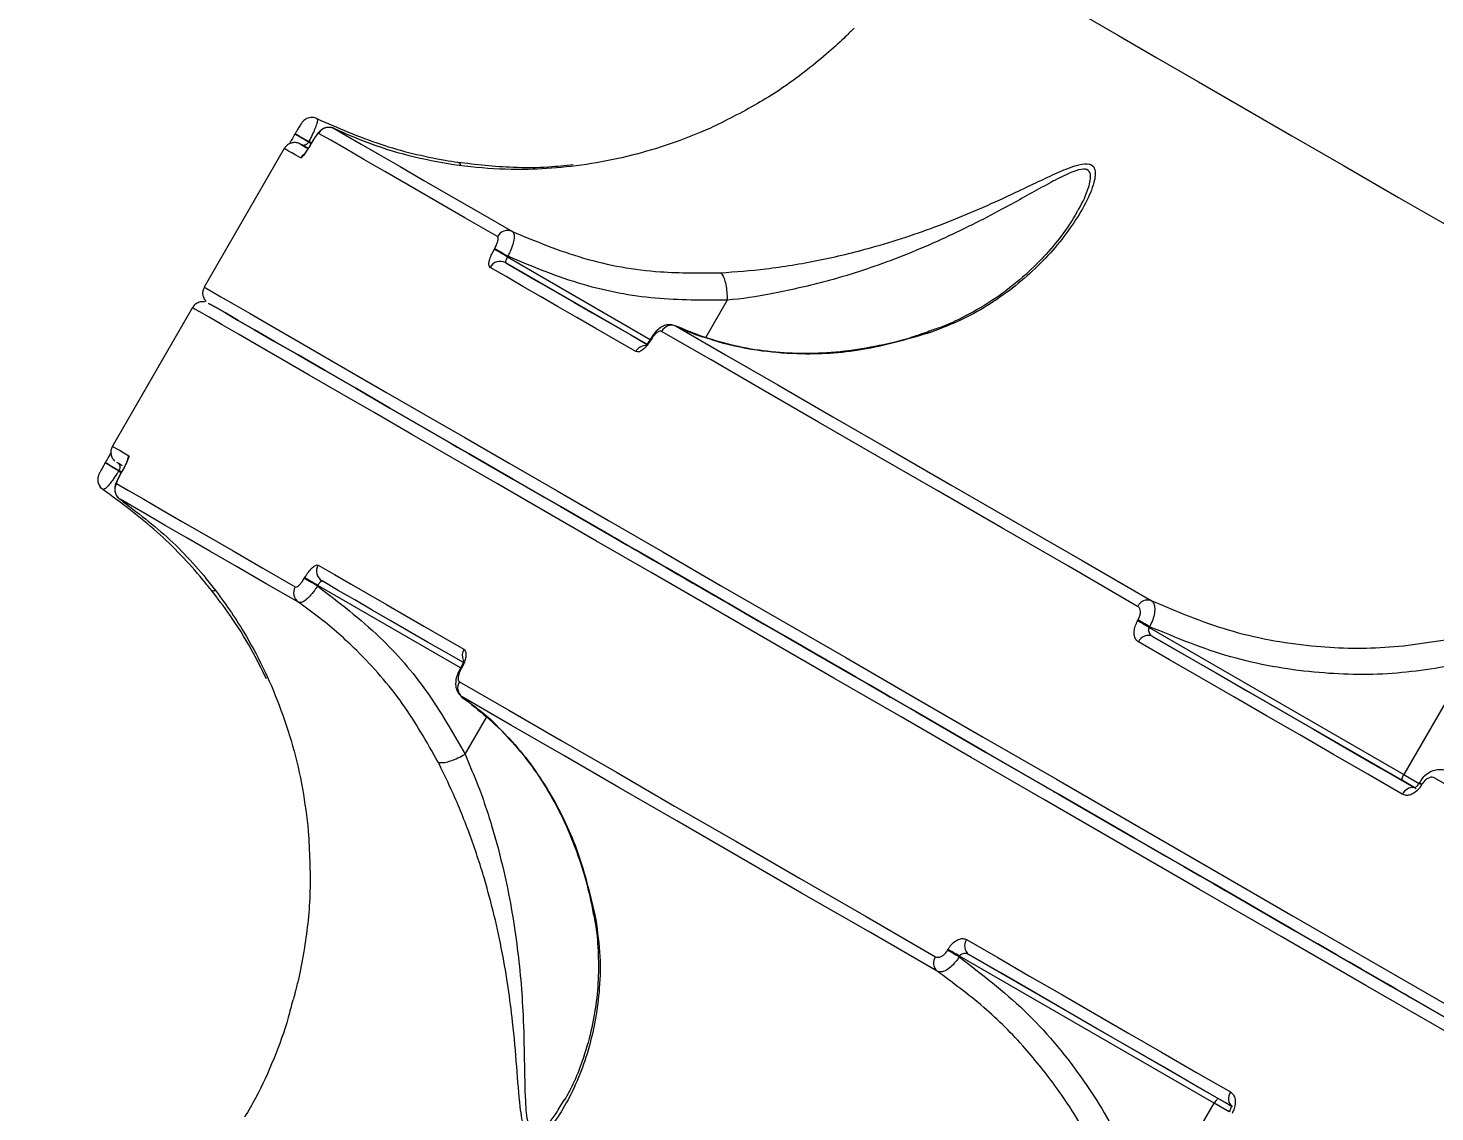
# Model space of a CAD drawing. Header units: millimetres. Extents: x -6006 to 5875, y -6399 to 6717.
# Drawn here: x 1582.2 to 1700.9, y 1624.8 to 1716.2 of the extents above; entities that cross this region are included whole.
import ezdxf

# ---------------------------------------------------------------- set-up
doc = ezdxf.new("R2010")
doc.units = ezdxf.units.MM
for name, color, linetype in [('DIKOM_ОБЪЕКТ', 7, 'Continuous'), ('DIKOM_РАЗМЕР_ЗОНА', 7, 'Continuous'), ('DIKOM_РАЗМЕР_ОБЪЕКТА', 7, 'Continuous')]:
    doc.layers.add(name, color=color, linetype=linetype)
doc.styles.add('style1', font='arial.ttf', dxfattribs={"width": 0.8})
doc.dimstyles.new('1-50', dxfattribs={"dimtxt": 300, "dimasz": 200, "dimexe": 100, "dimexo": 0, "dimgap": 100, "dimtad": 0, "dimdec": 0, "dimtxsty": 'style1', "dimcen": 0, "dimclrd": 7, "dimclre": 7, "dimadec": 1, "dimazin": 2, "dimtfac": 1, "dimtdec": 0, "dimtmove": 1, "dimatfit": 3, "dimfxl": 0, "dimlwd": 25, "dimlwe": 18, "dimarcsym": 0})

# ---------------------------------------------------------------- blocks, each defined once
blk = doc.blocks.new('*D15')
at = {"layer": 'Defpoints', "color": 0, "transparency": 16777216}
for p in [(-4354.46, 4593.05), (3409.28, 4593.05), (-1328.61, -3571.89)]:
    blk.add_point(p, dxfattribs=at)
at = {"layer": 'DIKOM_РАЗМЕР_ОБЪЕКТА', "color": 7, "lineweight": 18, "transparency": 16777216}
for p, q in [((3409.28, 4593.05), (-4454.46, 4593.05)), ((-1328.61, -3571.89), (-4454.46, -3571.89))]:
    blk.add_line(p, q, dxfattribs=at)
at = {"layer": 'DIKOM_РАЗМЕР_ОБЪЕКТА', "color": 7, "lineweight": 25, "transparency": 16777216}
for p, q in [((-4354.46, 4393.05), (-4354.46, 968.7)), ((-4354.46, -3371.89), (-4354.46, 52.46))]:
    blk.add_line(p, q, dxfattribs=at)
at = {"layer": 'DIKOM_РАЗМЕР_ОБЪЕКТА', "color": 7, "transparency": 16777216}
for points in [[(-4387.8, 4393.05), (-4321.13, 4393.05), (-4354.46, 4593.05)], [(-4387.8, -3371.89), (-4321.13, -3371.89), (-4354.46, -3571.89)]]:
    blk.add_solid(points, dxfattribs=at)
at = {"layer": 'DIKOM_РАЗМЕР_ОБЪЕКТА', "color": 0, "transparency": 16777216, "insert": (-4354.46, 510.58), "char_height": 300, "attachment_point": 5, "rotation": 90, "style": 'style1'}
blk.add_mtext('8150', dxfattribs=at)
blk = doc.blocks.new('*D16')
at = {"layer": 'Defpoints', "color": 0, "transparency": 16777216}
for p in [(3934.59, 4272.92), (-3710.11, -290.96), (3934.59, -4791.62)]:
    blk.add_point(p, dxfattribs=at)
at = {"layer": 'DIKOM_РАЗМЕР_ОБЪЕКТА', "color": 7, "lineweight": 18, "transparency": 16777216}
for p, q in [((3934.59, 4272.92), (3934.59, -4891.62)), ((-3710.11, -290.96), (-3710.11, -4891.62))]:
    blk.add_line(p, q, dxfattribs=at)
at = {"layer": 'DIKOM_РАЗМЕР_ОБЪЕКТА', "color": 7, "lineweight": 25, "transparency": 16777216}
for p, q in [((-3510.11, -4791.62), (-1432.64, -4791.62)), ((3734.59, -4791.62), (-518.7, -4791.62))]:
    blk.add_line(p, q, dxfattribs=at)
at = {"layer": 'DIKOM_РАЗМЕР_ОБЪЕКТА', "color": 7, "transparency": 16777216}
for points in [[(-3510.11, -4758.29), (-3510.11, -4824.96), (-3710.11, -4791.62)], [(3734.59, -4758.29), (3734.59, -4824.96), (3934.59, -4791.62)]]:
    blk.add_solid(points, dxfattribs=at)
at = {"layer": 'DIKOM_РАЗМЕР_ОБЪЕКТА', "color": 0, "transparency": 16777216, "insert": (-975.67, -4791.62), "char_height": 300, "attachment_point": 5, "style": 'style1'}
blk.add_mtext('7650', dxfattribs=at)
blk = doc.blocks.new('*D14')
at = {"layer": 'Defpoints', "color": 0, "transparency": 16777216}
for p in [(3463.26, 6716.57), (-5809.49, -5571.89), (-1350.38, -5571.89)]:
    blk.add_point(p, dxfattribs=at)
at = {"layer": 'DIKOM_РАЗМЕР_ЗОНА', "color": 7, "lineweight": 18, "transparency": 16777216}
for p, q in [((3463.26, 6716.57), (-5909.49, 6716.57)), ((-1350.38, -5571.89), (-5909.49, -5571.89))]:
    blk.add_line(p, q, dxfattribs=at)
at = {"layer": 'DIKOM_РАЗМЕР_ЗОНА', "color": 7, "lineweight": 25, "transparency": 16777216}
for p, q in [((-5809.49, 6516.57), (-5809.49, 1149.14)), ((-5809.49, -5371.89), (-5809.49, 69.36))]:
    blk.add_line(p, q, dxfattribs=at)
at = {"layer": 'DIKOM_РАЗМЕР_ЗОНА', "color": 7, "transparency": 16777216}
for points in [[(-5842.83, 6516.57), (-5776.16, 6516.57), (-5809.49, 6716.57)], [(-5842.83, -5371.89), (-5776.16, -5371.89), (-5809.49, -5571.89)]]:
    blk.add_solid(points, dxfattribs=at)
at = {"layer": 'DIKOM_РАЗМЕР_ЗОНА', "color": 0, "transparency": 16777216, "insert": (-5809.49, 609.25), "char_height": 300, "attachment_point": 5, "rotation": 90, "style": 'style1'}
blk.add_mtext('12300', dxfattribs=at)
blk = doc.blocks.new('*D13')
at = {"layer": 'Defpoints', "color": 0, "transparency": 16777216}
for p in [(5874.9, 4901.57), (-5210.11, -1293.83), (5874.9, -6202.3)]:
    blk.add_point(p, dxfattribs=at)
at = {"layer": 'DIKOM_РАЗМЕР_ЗОНА', "color": 7, "lineweight": 18, "transparency": 16777216}
for p, q in [((5874.9, 4901.57), (5874.9, -6302.3)), ((-5210.11, -1293.83), (-5210.11, -6302.3))]:
    blk.add_line(p, q, dxfattribs=at)
at = {"layer": 'DIKOM_РАЗМЕР_ЗОНА', "color": 7, "lineweight": 25, "transparency": 16777216}
for p, q in [((-5010.11, -6202.3), (160.46, -6202.3)), ((5674.9, -6202.3), (1240.24, -6202.3))]:
    blk.add_line(p, q, dxfattribs=at)
at = {"layer": 'DIKOM_РАЗМЕР_ЗОНА', "color": 7, "transparency": 16777216}
for points in [[(-5010.11, -6168.97), (-5010.11, -6235.64), (-5210.11, -6202.3)], [(5674.9, -6168.97), (5674.9, -6235.64), (5874.9, -6202.3)]]:
    blk.add_solid(points, dxfattribs=at)
at = {"layer": 'DIKOM_РАЗМЕР_ЗОНА', "color": 0, "transparency": 16777216, "insert": (700.35, -6202.3), "char_height": 300, "attachment_point": 5, "style": 'style1'}
blk.add_mtext('11100', dxfattribs=at)

msp = doc.modelspace()

# ---------------------------------------------------------------- linework, layer by layer
at = {"layer": 'DIKOM_ОБЪЕКТ', "color": 7, "linetype": 'Continuous', "lineweight": 15}
for p, q in [((1604.73, 1707.31), (1604.72, 1707.28)), ((1603.82, 1706.07), (1597.07, 1694.38)), ((1605.27, 1706.39), (1605.3, 1706.37)), ((1605.83, 1706.06), (1605.3, 1706.37)), ((1605.89, 1706.65), (1605.87, 1706.62)), ((1605.87, 1706.62), (1606.09, 1706.49)), ((1606.12, 1706.55), (1605.89, 1706.65)), ((1606.14, 1706.58), (1606.09, 1706.49)), ((1606.15, 1706.58), (1606.09, 1706.49)), ((1606.09, 1706.49), (1606.09, 1706.49)), ((1606.14, 1706.58), (1606.15, 1706.58)), ((1621.54, 1697.57), (1621.57, 1697.62)), ((1634.4, 1689.57), (1622.51, 1696.43)), ((1622.68, 1696.98), (1622.65, 1696.93)), ((1622.65, 1696.93), (1634.7, 1689.97)), ((1641.2, 1693.28), (1639.36, 1690.11)), ((1596.07, 1692.65), (1589.32, 1680.95)), ((1634.74, 1690.04), (1634.7, 1689.97)), ((1634.74, 1690.04), (1634.74, 1690.04)), ((1634.81, 1690), (1634.77, 1689.93)), ((1588.72, 1679.57), (1588.7, 1679.54)), ((1589.87, 1678.9), (1589.86, 1678.88)), ((1589.86, 1678.88), (1590.06, 1678.72)), ((1590.09, 1678.78), (1589.87, 1678.9)), ((1590.09, 1678.78), (1590.04, 1678.69)), ((1590.09, 1678.78), (1590.04, 1678.69)), ((1590.04, 1678.69), (1590.04, 1678.69)), ((1590.09, 1678.78), (1590.09, 1678.78)), ((1605.51, 1669.81), (1605.54, 1669.86)), ((1606.65, 1669.22), (1606.62, 1669.17)), ((1618.7, 1662.26), (1606.65, 1669.22)), ((1675.83, 1666.23), (1675.87, 1666.3)), ((1676.84, 1665.73), (1676.81, 1665.66)), ((1676.81, 1665.66), (1698.28, 1653.26)), ((1698.18, 1652.75), (1677.08, 1664.92)), ((1618.7, 1662.26), (1618.66, 1662.19)), ((1618.77, 1662.22), (1618.73, 1662.15)), ((1703.73, 1662.69), (1698.28, 1653.26)), ((1619.08, 1654.98), (1620.9, 1658.12)), ((1699.17, 1652.17), (1698.18, 1652.75)), ((1698.28, 1653.26), (1699.53, 1652.54)), ((1699.59, 1652.57), (1699.56, 1652.52)), ((1699.82, 1652.44), (1699.79, 1652.39)), ((1659.79, 1638.45), (1659.83, 1638.52)), ((1661.58, 1638.08), (1682.67, 1625.9)), ((1660.81, 1637.95), (1660.77, 1637.88)), ((1682.28, 1625.55), (1660.81, 1637.95)), ((1627.37, 1625.71), (1627.45, 1625.85)), ((1676.84, 1616.12), (1682.28, 1625.55)), ((1683.56, 1624.82), (1682.28, 1625.55)), ((1682.67, 1625.9), (1683.65, 1625.34))]:
    msp.add_line(p, q, dxfattribs=at)
at = {"layer": 'DIKOM_ОБЪЕКТ', "color": 7, "linetype": 'Continuous', "lineweight": 15, "flags": 128}
for points in [[(1671.29, 1717.29), (1674.22, 1715.59), (1677.45, 1713.73), (1680.96, 1711.7), (1684.76, 1709.51), (1688.85, 1707.15), (1693.21, 1704.63), (1697.85, 1701.95), (1702.76, 1699.12)], [(1605.87, 1706.62), (1605.67, 1706.73), (1605.46, 1706.86), (1605.26, 1706.97), (1605.07, 1707.08), (1604.92, 1707.17), (1604.8, 1707.23), (1604.74, 1707.27), (1604.72, 1707.28)], [(1605.89, 1706.65), (1605.68, 1706.76), (1605.47, 1706.88), (1605.27, 1707), (1605.09, 1707.11), (1604.94, 1707.2), (1604.82, 1707.26), (1604.75, 1707.3), (1604.73, 1707.31)], [(1621.81, 1698.64), (1619.07, 1700.22), (1616.57, 1701.66), (1614.31, 1702.97), (1612.3, 1704.13), (1610.54, 1705.15), (1609.02, 1706.03), (1607.74, 1706.76), (1606.72, 1707.35)], [(1608.02, 1707.75), (1609.04, 1707.16), (1610.31, 1706.43), (1611.82, 1705.56), (1613.59, 1704.54), (1615.6, 1703.38), (1617.85, 1702.08), (1620.34, 1700.64), (1623.07, 1699.06)], [(1605.2, 1705.27), (1604.79, 1705.51), (1604.46, 1705.7), (1604.19, 1705.85), (1604, 1705.97), (1603.87, 1706.04), (1603.82, 1706.07), (1603.82, 1706.07)], [(1605.19, 1706.44), (1605.19, 1706.43), (1605.24, 1706.4), (1605.36, 1706.33), (1605.56, 1706.22), (1605.71, 1706.14)], [(1605.3, 1706.37), (1605.21, 1706.42), (1605.19, 1706.44)], [(1622.65, 1696.93), (1622.48, 1697.03), (1622.31, 1697.13), (1622.14, 1697.22), (1621.98, 1697.32), (1621.83, 1697.4), (1621.71, 1697.47), (1621.61, 1697.53), (1621.54, 1697.57)], [(1622.68, 1696.98), (1622.51, 1697.07), (1622.34, 1697.17), (1622.17, 1697.27), (1622.01, 1697.37), (1621.86, 1697.45), (1621.73, 1697.52), (1621.64, 1697.58), (1621.57, 1697.62)], [(1622.51, 1696.43), (1623.87, 1695.65), (1625.28, 1694.83), (1626.74, 1693.99), (1628.25, 1693.12), (1629.81, 1692.22), (1631.42, 1691.29), (1633.07, 1690.34), (1634.31, 1689.62)], [(1633.48, 1688.94), (1631.77, 1689.93), (1630.11, 1690.89), (1628.5, 1691.82), (1626.94, 1692.72), (1625.43, 1693.6), (1623.96, 1694.44), (1622.55, 1695.26), (1621.19, 1696.04)], [(1597.07, 1694.38), (1597.07, 1694.38), (1597.23, 1694.28), (1597.71, 1694.01), (1598.48, 1693.56), (1599.57, 1692.94), (1600.95, 1692.14), (1602.64, 1691.16), (1604.63, 1690.01), (1606.92, 1688.69), (1609.51, 1687.19), (1612.4, 1685.53), (1615.58, 1683.69), (1619.05, 1681.69), (1622.8, 1679.52), (1626.84, 1677.19), (1631.17, 1674.69), (1635.77, 1672.04), (1640.64, 1669.22), (1645.79, 1666.25), (1651.2, 1663.13), (1656.87, 1659.85), (1662.79, 1656.43), (1668.97, 1652.87), (1675.39, 1649.16), (1682.06, 1645.31), (1688.95, 1641.33), (1696.08, 1637.21), (1703.43, 1632.97)], [(1703.54, 1631.75), (1696.21, 1635.98), (1689.1, 1640.09), (1682.22, 1644.06), (1675.57, 1647.9), (1669.16, 1651.6), (1663, 1655.16), (1657.09, 1658.57), (1651.43, 1661.84), (1646.04, 1664.95), (1640.91, 1667.91), (1636.04, 1670.72), (1631.45, 1673.37), (1627.14, 1675.86), (1623.11, 1678.19), (1619.36, 1680.35), (1615.9, 1682.35), (1612.73, 1684.18), (1609.85, 1685.85), (1607.27, 1687.34), (1604.98, 1688.66), (1602.99, 1689.8), (1601.31, 1690.78), (1599.93, 1691.57), (1598.85, 1692.2), (1598.07, 1692.65), (1597.6, 1692.92), (1597.44, 1693.01), (1597.44, 1693.01)], [(1597.44, 1693.01), (1597.44, 1693.01), (1597.6, 1692.92), (1598.07, 1692.65), (1598.85, 1692.2), (1599.93, 1691.57), (1601.31, 1690.78), (1602.99, 1689.8), (1604.98, 1688.66), (1607.27, 1687.34), (1609.85, 1685.85), (1612.73, 1684.18), (1615.9, 1682.35), (1619.36, 1680.35), (1623.11, 1678.19), (1627.14, 1675.86), (1631.45, 1673.37), (1636.04, 1670.72), (1640.91, 1667.91), (1646.04, 1664.95), (1651.43, 1661.84), (1657.09, 1658.57), (1663, 1655.16), (1669.16, 1651.6), (1675.57, 1647.9), (1682.22, 1644.06), (1689.1, 1640.09), (1696.21, 1635.98), (1703.54, 1631.75)], [(1702.43, 1631.24), (1695.08, 1635.48), (1687.95, 1639.6), (1681.06, 1643.58), (1674.39, 1647.43), (1667.97, 1651.13), (1661.79, 1654.7), (1655.87, 1658.12), (1650.2, 1661.4), (1644.79, 1664.52), (1639.64, 1667.49), (1634.77, 1670.3), (1630.17, 1672.96), (1625.84, 1675.46), (1621.8, 1677.79), (1618.05, 1679.96), (1614.58, 1681.96), (1611.4, 1683.8), (1608.51, 1685.46), (1605.92, 1686.96), (1603.63, 1688.28), (1601.64, 1689.43), (1599.95, 1690.4), (1598.57, 1691.21), (1597.48, 1691.83), (1596.71, 1692.28), (1596.23, 1692.55), (1596.07, 1692.65), (1596.07, 1692.65)], [(1675.83, 1667.45), (1669.98, 1670.83), (1664.36, 1674.07), (1658.97, 1677.19), (1653.82, 1680.16), (1648.91, 1682.99), (1644.24, 1685.69), (1639.83, 1688.24), (1635.66, 1690.64)], [(1636.89, 1691.08), (1641.05, 1688.68), (1645.46, 1686.14), (1650.11, 1683.45), (1655.01, 1680.62), (1660.15, 1677.65), (1665.53, 1674.55), (1671.14, 1671.31), (1676.97, 1667.94)], [(1589.32, 1680.95), (1589.32, 1680.95), (1589.37, 1680.92), (1589.5, 1680.85), (1589.69, 1680.74), (1589.96, 1680.59), (1590.29, 1680.39), (1590.7, 1680.16)], [(1617.89, 1681.2), (1618, 1681.14), (1618.42, 1680.89), (1619.14, 1680.48), (1620.13, 1679.91), (1621.34, 1679.21), (1622.73, 1678.41), (1624.25, 1677.53), (1625.82, 1676.63), (1627.38, 1675.72), (1628.88, 1674.86), (1630.25, 1674.07), (1631.43, 1673.39), (1632.37, 1672.84), (1633.04, 1672.46), (1633.41, 1672.24), (1633.48, 1672.2)], [(1589.86, 1678.88), (1589.65, 1678.99), (1589.44, 1679.11), (1589.24, 1679.23), (1589.06, 1679.34), (1588.9, 1679.43), (1588.79, 1679.49), (1588.72, 1679.53), (1588.7, 1679.54)], [(1589.87, 1678.9), (1589.67, 1679.02), (1589.46, 1679.14), (1589.26, 1679.26), (1589.07, 1679.37), (1588.92, 1679.45), (1588.81, 1679.52), (1588.74, 1679.56), (1588.72, 1679.57)], [(1590.18, 1679.3), (1590.06, 1679.37), (1589.86, 1679.49), (1589.74, 1679.56), (1589.69, 1679.59), (1589.69, 1679.59)], [(1588.52, 1677.31), (1588.37, 1677.43), (1588.26, 1677.56)], [(1589.66, 1677.8), (1590.68, 1677.21), (1591.96, 1676.48), (1593.48, 1675.6), (1595.24, 1674.58), (1597.25, 1673.42), (1599.51, 1672.12), (1602.01, 1670.67), (1604.75, 1669.09)], [(1605.02, 1667.79), (1602.28, 1669.36), (1599.79, 1670.8), (1597.54, 1672.1), (1595.53, 1673.26), (1593.77, 1674.28), (1592.25, 1675.16), (1590.98, 1675.89), (1589.96, 1676.48)], [(1630.88, 1673.71), (1630.95, 1673.66), (1631.31, 1673.46), (1631.95, 1673.08), (1632.82, 1672.58)], [(1632.82, 1672.58), (1633.85, 1671.99), (1634.96, 1671.35), (1636.05, 1670.72), (1637.03, 1670.15), (1637.84, 1669.69), (1638.39, 1669.37), (1638.65, 1669.22), (1638.6, 1669.25), (1638.24, 1669.46), (1637.59, 1669.83), (1636.72, 1670.33), (1635.69, 1670.93), (1634.59, 1671.56), (1633.5, 1672.19), (1632.51, 1672.76), (1631.71, 1673.22), (1631.15, 1673.54), (1630.89, 1673.7), (1630.95, 1673.66), (1631.31, 1673.46), (1631.95, 1673.08), (1632.82, 1672.58)], [(1632.82, 1672.58), (1633.85, 1671.99), (1634.96, 1671.35), (1636.05, 1670.72), (1637.03, 1670.15), (1637.84, 1669.69), (1638.39, 1669.37), (1638.65, 1669.22), (1638.67, 1669.21)], [(1668.69, 1651.87), (1664.5, 1654.29), (1660.46, 1656.62), (1656.7, 1658.8), (1653.23, 1660.8), (1650.05, 1662.64), (1647.15, 1664.31), (1644.56, 1665.8), (1642.26, 1667.13), (1640.27, 1668.28), (1638.57, 1669.26), (1637.18, 1670.07), (1636.09, 1670.69), (1635.31, 1671.14), (1634.84, 1671.42), (1634.68, 1671.51), (1634.67, 1671.51)], [(1606.69, 1670.93), (1608.05, 1670.14), (1609.46, 1669.33), (1610.93, 1668.48), (1612.44, 1667.61), (1614, 1666.71), (1615.61, 1665.77), (1617.27, 1664.82), (1618.98, 1663.83)], [(1606.62, 1669.17), (1606.46, 1669.27), (1606.28, 1669.37), (1606.11, 1669.46), (1605.95, 1669.56), (1605.8, 1669.64), (1605.68, 1669.71), (1605.58, 1669.77), (1605.51, 1669.81)], [(1606.65, 1669.22), (1606.48, 1669.31), (1606.31, 1669.41), (1606.14, 1669.51), (1605.98, 1669.6), (1605.83, 1669.69), (1605.71, 1669.76), (1605.61, 1669.82), (1605.54, 1669.86)], [(1618.88, 1662.73), (1617.57, 1663.49), (1615.92, 1664.44), (1614.31, 1665.37), (1612.75, 1666.27), (1611.24, 1667.14), (1609.78, 1667.99), (1608.37, 1668.8), (1607.01, 1669.59)], [(1650.66, 1662.28), (1652.01, 1661.51), (1653.14, 1660.85), (1654.03, 1660.34), (1654.64, 1659.98), (1654.96, 1659.8), (1654.96, 1659.8), (1654.65, 1659.98), (1654.03, 1660.34), (1653.14, 1660.85), (1652.01, 1661.51), (1650.67, 1662.28), (1649.17, 1663.14), (1647.57, 1664.07), (1645.92, 1665.02), (1644.29, 1665.96), (1642.74, 1666.86), (1641.31, 1667.68), (1640.07, 1668.4), (1639.05, 1668.99), (1638.3, 1669.42), (1637.83, 1669.69), (1637.68, 1669.78), (1637.83, 1669.69), (1638.3, 1669.42), (1639.05, 1668.99), (1640.07, 1668.4), (1641.31, 1667.68), (1642.74, 1666.86), (1644.29, 1665.96), (1645.92, 1665.02), (1647.57, 1664.07), (1649.17, 1663.14), (1650.66, 1662.28)], [(1676.81, 1665.66), (1676.67, 1665.74), (1676.54, 1665.82), (1676.4, 1665.9), (1676.27, 1665.97), (1676.14, 1666.05), (1676.02, 1666.12), (1675.92, 1666.18), (1675.83, 1666.23)], [(1676.84, 1665.73), (1676.71, 1665.81), (1676.58, 1665.89), (1676.44, 1665.97), (1676.31, 1666.04), (1676.18, 1666.12), (1676.06, 1666.18), (1675.96, 1666.25), (1675.87, 1666.3)], [(1698.16, 1651.6), (1695.24, 1653.29), (1692.35, 1654.96), (1689.51, 1656.6), (1686.7, 1658.22), (1683.94, 1659.81), (1681.21, 1661.39), (1678.53, 1662.93), (1675.89, 1664.46)], [(1677.08, 1664.92), (1679.72, 1663.4), (1682.39, 1661.86), (1685.11, 1660.29), (1687.87, 1658.7), (1690.67, 1657.08), (1693.51, 1655.44), (1696.39, 1653.78), (1699.3, 1652.1)], [(1618.6, 1661.09), (1622.77, 1658.69), (1627.18, 1656.14), (1631.85, 1653.45), (1636.76, 1650.61), (1641.91, 1647.64), (1647.3, 1644.53), (1652.92, 1641.28), (1658.77, 1637.9)], [(1658.92, 1636.67), (1653.08, 1640.04), (1647.47, 1643.27), (1642.09, 1646.38), (1636.95, 1649.35), (1632.05, 1652.17), (1627.4, 1654.86), (1622.99, 1657.41), (1618.84, 1659.81)], [(1667.86, 1652.35), (1667.9, 1652.33), (1668.21, 1652.15), (1668.67, 1651.89)], [(1698.18, 1652.75), (1698.15, 1652.77), (1698.14, 1652.81), (1698.14, 1652.87), (1698.15, 1652.93), (1698.17, 1653.01), (1698.2, 1653.09), (1698.24, 1653.18), (1698.28, 1653.26)], [(1699.1, 1652.21), (1698.84, 1652.36), (1698.79, 1652.39), (1699.05, 1652.24), (1699.11, 1652.21)], [(1758.04, 1619.98), (1750.34, 1624.43), (1742.79, 1628.79), (1735.39, 1633.06), (1728.15, 1637.24), (1721.08, 1641.33), (1714.18, 1645.31), (1707.45, 1649.19), (1700.91, 1652.97)], [(1668.73, 1651.85), (1668.84, 1651.79), (1669.26, 1651.54), (1669.98, 1651.13), (1670.97, 1650.56), (1672.18, 1649.86), (1673.57, 1649.06), (1675.08, 1648.18), (1676.65, 1647.27), (1678.22, 1646.37), (1679.72, 1645.51), (1681.08, 1644.72), (1682.26, 1644.04), (1683.21, 1643.49), (1683.88, 1643.11), (1684.25, 1642.89), (1684.32, 1642.85)], [(1706.52, 1630.03), (1700.37, 1633.58), (1694.47, 1636.99), (1688.82, 1640.25), (1684.19, 1642.92)], [(1684.35, 1642.83), (1684.56, 1642.71), (1685.03, 1642.44), (1685.18, 1642.35)], [(1661.39, 1639.34), (1664.03, 1637.82), (1666.71, 1636.27), (1669.44, 1634.7), (1672.2, 1633.1), (1675.01, 1631.48), (1677.85, 1629.84), (1680.74, 1628.17), (1683.66, 1626.49)], [(1660.77, 1637.88), (1660.63, 1637.96), (1660.5, 1638.04), (1660.36, 1638.12), (1660.23, 1638.19), (1660.1, 1638.27), (1659.98, 1638.33), (1659.88, 1638.39), (1659.79, 1638.45)], [(1660.81, 1637.95), (1660.67, 1638.03), (1660.54, 1638.11), (1660.4, 1638.18), (1660.27, 1638.26), (1660.14, 1638.33), (1660.02, 1638.4), (1659.92, 1638.46), (1659.83, 1638.52)], [(1683.8, 1625.25), (1680.89, 1626.93), (1678.01, 1628.6), (1675.17, 1630.24), (1672.37, 1631.85), (1669.61, 1633.44), (1666.89, 1635.01), (1664.22, 1636.56), (1661.58, 1638.08)], [(1691.02, 1638.98), (1691.09, 1638.94), (1691.45, 1638.73), (1692.1, 1638.36), (1692.97, 1637.85)], [(1692.97, 1637.85), (1694, 1637.26), (1695.1, 1636.62), (1696.19, 1635.99), (1697.18, 1635.42), (1697.98, 1634.96), (1698.54, 1634.64), (1698.8, 1634.49), (1698.75, 1634.52), (1698.38, 1634.73), (1697.74, 1635.1), (1696.87, 1635.61), (1695.84, 1636.2), (1694.73, 1636.84), (1693.64, 1637.47), (1692.66, 1638.04), (1691.86, 1638.5), (1691.3, 1638.82), (1691.04, 1638.97), (1691.09, 1638.94), (1691.45, 1638.73), (1692.1, 1638.36), (1692.97, 1637.85)], [(1692.97, 1637.85), (1694, 1637.26), (1695.1, 1636.62), (1696.19, 1635.99), (1697.18, 1635.42), (1697.98, 1634.96), (1698.54, 1634.64), (1698.8, 1634.49), (1698.82, 1634.48)], [(1682.67, 1625.9), (1682.64, 1625.91), (1682.6, 1625.9), (1682.55, 1625.87), (1682.5, 1625.83), (1682.45, 1625.78), (1682.39, 1625.71), (1682.34, 1625.63), (1682.28, 1625.55)], [(1683.6, 1625.36), (1683.34, 1625.52), (1683.27, 1625.56)]]:
    msp.add_lwpolyline(points, dxfattribs=at)
at = {"layer": 'DIKOM_ОБЪЕКТ', "color": 7, "linetype": 'Continuous', "lineweight": 15}
for centre, radius, start, end in [((1607.58, 1706.85), 0.998, 64.3187, 150.1315), ((1606.07, 1704.77), 1, 123.2136, 150.0109), ((1622.67, 1698.17), 0.982, 65.6995, 151.1801), ((1622.04, 1695.58), 0.977, 61.4355, 151.3698), ((1636.52, 1690.19), 0.968, 67.0475, 152.1381), ((1634.38, 1688.44), 1.03, 97.7161, 150.6315), ((1643.74, 1705.52), 17.98, 239.8369, 240.101), ((1631.39, 1684.17), 6.76, 59.6077, 60.3078), ((1591.56, 1679.66), 0.998, 149.9539, 174.586), ((1590.52, 1677.3), 0.999, 149.9031, 235.643), ((1607.52, 1670.42), 0.977, 148.6342, 238.5696), ((1605.59, 1668.58), 0.982, 148.8136, 234.3007), ((1676.68, 1667.05), 0.937, 71.5127, 154.8471), ((1676.73, 1664.08), 0.918, 66.9709, 155.5831), ((1619.87, 1663.3), 1.03, 149.3642, 202.1432), ((1627.7, 1677.73), 17.98, 239.8369, 240.101), ((1615.85, 1657.24), 5.77, 59.5577, 60.3802), ((1619.42, 1660.58), 0.968, 147.8326, 232.9749), ((1654.64, 1574.52), 90.02, 59.8934, 60.0599), ((1647.43, 1561.87), 104.63, 59.9536, 60.097), ((1699.03, 1651.21), 0.947, 80.9638, 155.9394), ((1662.14, 1638.81), 0.918, 144.4444, 233.0155), ((1659.54, 1637.37), 0.937, 145.1585, 228.47), ((1684.38, 1625.94), 0.9, 142.7894, 230.2583)]:
    msp.add_arc(centre, radius, start, end, dxfattribs=at)
for points, knots in [([(1651.89, 1716.21), (1651.87, 1716.19), (1651.81, 1716.12), (1650.97, 1715.3), (1649.58, 1714.02), (1647.34, 1712.19), (1644.31, 1710.06), (1641.57, 1708.68), (1640.19, 1707.98)], [0, 0, 0, 0, 0.071802, 0.184814, 0.335877, 0.490943, 0.743116, 1, 1, 1, 1]), ([(1606.57, 1708.59), (1606.56, 1708.59), (1606.46, 1708.66), (1606.23, 1708.69), (1605.95, 1708.68), (1605.72, 1708.6), (1605.55, 1708.5), (1605.43, 1708.4), (1605.36, 1708.31), (1605.31, 1708.25), (1605.23, 1708.13), (1605.1, 1707.94), (1604.91, 1707.62), (1604.79, 1707.41), (1604.73, 1707.31)], [0, 0, 0, 0, 0.005664, 0.125607, 0.221609, 0.30258, 0.371051, 0.426643, 0.466962, 0.50381, 0.565132, 0.752357, 0.888049, 1, 1, 1, 1]), ([(1606.57, 1708.59), (1606.56, 1708.59), (1606.46, 1708.66), (1606.23, 1708.69), (1605.95, 1708.68), (1605.72, 1708.6), (1605.55, 1708.5), (1605.43, 1708.4), (1605.36, 1708.31), (1605.31, 1708.25), (1605.23, 1708.13), (1605.1, 1707.94), (1604.91, 1707.62), (1604.79, 1707.41), (1604.73, 1707.31)], [0, 0, 0, 0, 0.005664, 0.125607, 0.221609, 0.30258, 0.371051, 0.426643, 0.466962, 0.50381, 0.565132, 0.752357, 0.888049, 1, 1, 1, 1]), ([(1606.58, 1708.59), (1606.6, 1708.56), (1606.64, 1708.5), (1606.58, 1708.2), (1606.42, 1707.75), (1606.19, 1707.22), (1605.99, 1706.84), (1605.89, 1706.65)], [0, 0, 0, 0, 0.184782, 0.398804, 0.601264, 0.799034, 1, 1, 1, 1]), ([(1606.58, 1708.59), (1608.35, 1707.81), (1611.83, 1706.3), (1615.9, 1705.32), (1618.1, 1704.97), (1618.45, 1704.92)], [0, 0, 0, 0, 0.466532, 0.915019, 1, 1, 1, 1]), ([(1604.72, 1707.28), (1604.71, 1707.27), (1604.62, 1707.12), (1604.46, 1706.84), (1604.34, 1706.64), (1604.29, 1706.56)], [0, 0, 0, 0, 0.043502, 0.588432, 1, 1, 1, 1]), ([(1608.01, 1707.76), (1608.01, 1707.76), (1607.91, 1707.83), (1607.68, 1707.86), (1607.37, 1707.85), (1607.13, 1707.76), (1606.94, 1707.65), (1606.79, 1707.51), (1606.63, 1707.33), (1606.44, 1707.07), (1606.25, 1706.77), (1606.16, 1706.6), (1606.12, 1706.55)], [0, 0, 0, 0, 0.000424, 0.130508, 0.234855, 0.325964, 0.408959, 0.49082, 0.606119, 0.797143, 0.93399, 1, 1, 1, 1]), ([(1606.72, 1707.35), (1606.7, 1707.35), (1606.66, 1707.34), (1606.53, 1707.17), (1606.38, 1706.96), (1606.25, 1706.75), (1606.17, 1706.62), (1606.15, 1706.58)], [0, 0, 0, 0, 0.302565, 0.534686, 0.725442, 0.917061, 1, 1, 1, 1]), ([(1640.19, 1707.98), (1639.92, 1707.86), (1638.54, 1707.24), (1636.05, 1706.3), (1631.55, 1705.01), (1627.15, 1704.36), (1622.62, 1704.26), (1619.05, 1704.51), (1615.24, 1705.18), (1611.53, 1706.22), (1609.19, 1707.24), (1608.02, 1707.75)], [0, 0, 0, 0, 0.024297, 0.122248, 0.220219, 0.421518, 0.511888, 0.632238, 0.75259, 0.876298, 1, 1, 1, 1]), ([(1605.3, 1706.37), (1605.26, 1706.39), (1605.2, 1706.42), (1605.19, 1706.43), (1605.18, 1706.44), (1605.19, 1706.44), (1605.18, 1706.44), (1605.18, 1706.44), (1605.17, 1706.45), (1605.16, 1706.45), (1605.11, 1706.48), (1605.01, 1706.52), (1604.81, 1706.57), (1604.55, 1706.58), (1604.24, 1706.48), (1603.98, 1706.31), (1603.88, 1706.14), (1603.84, 1706.07)], [0, 0, 0, 0, 0.512509, 0.75612, 0.817641, 0.858077, 0.865649, 0.868268, 0.869645, 0.870777, 0.872717, 0.88422, 0.897864, 0.923724, 0.950628, 0.979862, 1, 1, 1, 1]), ([(1606.09, 1706.49), (1606.06, 1706.43), (1605.94, 1706.22), (1605.73, 1705.88), (1605.49, 1705.55), (1605.29, 1705.3), (1605.23, 1705.28), (1605.2, 1705.27)], [0, 0, 0, 0, 0.079649, 0.27572, 0.47077, 0.710536, 1, 1, 1, 1]), ([(1605.87, 1706.62), (1605.85, 1706.58), (1605.82, 1706.54), (1605.75, 1706.46), (1605.65, 1706.38), (1605.52, 1706.33), (1605.4, 1706.33), (1605.33, 1706.36), (1605.3, 1706.37)], [0, 0, 0, 0, 0.127153, 0.16264, 0.340413, 0.545317, 0.783134, 1, 1, 1, 1]), ([(1606.04, 1706.41), (1606.01, 1706.36), (1605.91, 1706.19), (1605.74, 1705.93), (1605.58, 1705.69), (1605.48, 1705.56), (1605.47, 1705.55), (1605.47, 1705.55)], [0, 0, 0, 0, 0.12142, 0.360436, 0.619442, 0.871717, 1, 1, 1, 1]), ([(1618.45, 1704.92), (1620, 1704.74), (1622.51, 1704.45), (1625.84, 1704.47), (1627.51, 1704.65), (1628.2, 1704.72)], [0, 0, 0, 0, 0.485568, 0.787996, 1, 1, 1, 1]), ([(1618.45, 1704.92), (1618.46, 1704.91), (1618.53, 1704.9), (1618.63, 1704.85), (1618.68, 1704.68), (1618.7, 1704.64)], [0, 0, 0, 0, 0.091171, 0.773582, 1, 1, 1, 1]), ([(1640.62, 1695.59), (1641.89, 1695.68), (1644.63, 1695.88), (1648.96, 1696.6), (1653.91, 1697.79), (1659.19, 1699.55), (1663.99, 1701.61), (1667.35, 1703.24), (1669.46, 1704.22), (1670.82, 1704.74), (1671.57, 1704.81), (1672.03, 1704.67), (1672.33, 1704.27), (1672.18, 1703.1), (1671.47, 1701.44), (1669.93, 1698.92), (1667.31, 1695.84), (1663.97, 1693.23), (1660.9, 1691.53), (1659.24, 1690.89), (1658.4, 1690.57)], [0, 0, 0, 0, 0.059054, 0.126771, 0.196529, 0.289997, 0.386192, 0.452769, 0.486432, 0.520905, 0.548913, 0.554251, 0.580046, 0.61521, 0.661735, 0.709494, 0.806141, 0.905605, 0.952553, 1, 1, 1, 1]), ([(1670.69, 1700.69), (1670.74, 1700.77), (1671.19, 1701.48), (1671.69, 1702.64), (1671.95, 1703.86), (1671.7, 1704.25), (1671.28, 1704.37), (1670.56, 1704.23), (1669.26, 1703.62), (1667.2, 1702.5), (1663.94, 1700.67), (1659.27, 1698.31), (1654.18, 1696.25), (1649.33, 1694.74), (1645.14, 1693.84), (1642.43, 1693.36), (1641.2, 1693.29), (1641.2, 1693.29)], [0, 0, 0, 0, 0.008267, 0.079142, 0.129203, 0.164782, 0.17213, 0.211214, 0.260116, 0.310966, 0.411454, 0.554727, 0.701397, 0.805004, 0.91101, 0.999948, 1, 1, 1, 1]), ([(1670.7, 1700.69), (1670.5, 1700.35), (1669.97, 1699.47), (1668.86, 1697.98), (1667.29, 1696.25), (1665.44, 1694.59), (1663.43, 1693.12), (1661.32, 1691.92), (1659.55, 1691.08), (1658.43, 1690.72), (1658.09, 1690.61)], [0, 0, 0, 0, 0.082448, 0.215436, 0.363326, 0.520463, 0.668497, 0.809407, 0.942189, 1, 1, 1, 1]), ([(1621.57, 1697.62), (1621.6, 1697.68), (1621.69, 1697.85), (1621.8, 1698.11), (1621.87, 1698.37), (1621.88, 1698.56), (1621.83, 1698.61), (1621.81, 1698.64)], [0, 0, 0, 0, 0.142299, 0.357083, 0.571593, 0.785726, 1, 1, 1, 1]), ([(1623.07, 1699.06), (1623.12, 1699.01), (1623.23, 1698.9), (1623.23, 1698.5), (1623.12, 1697.98), (1622.92, 1697.44), (1622.75, 1697.11), (1622.68, 1696.98)], [0, 0, 0, 0, 0.214238, 0.428309, 0.642722, 0.85758, 1, 1, 1, 1]), ([(1623.07, 1699.06), (1625.04, 1698.25), (1629.04, 1696.59), (1635.02, 1695.54), (1638.93, 1695.57), (1640.62, 1695.59)], [0, 0, 0, 0, 0.355857, 0.721471, 1, 1, 1, 1]), ([(1621.19, 1696.04), (1621.15, 1696.08), (1621.08, 1696.16), (1621.09, 1696.46), (1621.19, 1696.84), (1621.35, 1697.23), (1621.49, 1697.47), (1621.54, 1697.57)], [0, 0, 0, 0, 0.215028, 0.429963, 0.644687, 0.859152, 1, 1, 1, 1]), ([(1622.65, 1696.93), (1622.63, 1696.9), (1622.59, 1696.82), (1622.53, 1696.69), (1622.49, 1696.56), (1622.48, 1696.47), (1622.5, 1696.45), (1622.51, 1696.43)], [0, 0, 0, 0, 0.140802, 0.355265, 0.569902, 0.784905, 1, 1, 1, 1]), ([(1641.2, 1693.28), (1639.17, 1693.27), (1635.06, 1693.26), (1628.77, 1694.44), (1624.78, 1696.1), (1622.68, 1696.98)], [0, 0, 0, 0, 0.316565, 0.640663, 1, 1, 1, 1]), ([(1640.62, 1695.59), (1640.63, 1695.58), (1640.68, 1695.56), (1640.78, 1695.44), (1640.94, 1695.14), (1641.08, 1694.61), (1641.18, 1693.97), (1641.19, 1693.52), (1641.2, 1693.29)], [0, 0, 0, 0, 0.038089, 0.149181, 0.361887, 0.574605, 0.78732, 1, 1, 1, 1]), ([(1597.08, 1694.37), (1597.04, 1694.3), (1596.95, 1694.13), (1596.92, 1693.85), (1596.97, 1693.58), (1597.06, 1693.38), (1597.15, 1693.25), (1597.21, 1693.19), (1597.22, 1693.18)], [0, 0, 0, 0, 0.195821, 0.44053, 0.641029, 0.810525, 0.951181, 1, 1, 1, 1]), ([(1597.12, 1693.12), (1597.08, 1693.13), (1596.95, 1693.16), (1596.69, 1693.13), (1596.39, 1693), (1596.16, 1692.81), (1596.09, 1692.67), (1596.08, 1692.63)], [0, 0, 0, 0, 0.095798, 0.309518, 0.618219, 0.908092, 1, 1, 1, 1]), ([(1641.2, 1693.29), (1641.2, 1693.29), (1641.2, 1693.29), (1641.2, 1693.28), (1641.2, 1693.28)], [0, 0, 0, 0, 0.612155, 1, 1, 1, 1]), ([(1636.85, 1691.08), (1636.74, 1691.13), (1636.5, 1691.23), (1636.1, 1691.2), (1635.7, 1691.06), (1635.28, 1690.76), (1634.94, 1690.39), (1634.79, 1690.1), (1634.76, 1690.03)], [0, 0, 0, 0, 0.132842, 0.291474, 0.45285, 0.647869, 0.913571, 1, 1, 1, 1]), ([(1635.66, 1690.64), (1635.61, 1690.66), (1635.52, 1690.68), (1635.32, 1690.59), (1635.1, 1690.41), (1634.93, 1690.19), (1634.84, 1690.05), (1634.81, 1690)], [0, 0, 0, 0, 0.228843, 0.457805, 0.678548, 0.888342, 1, 1, 1, 1]), ([(1639.6, 1690.04), (1639.56, 1690.05), (1638.61, 1690.3), (1637.69, 1690.66), (1636.87, 1691.09), (1636.85, 1691.1)], [0, 0, 0, 0, 0.047786, 0.98648, 1, 1, 1, 1]), ([(1658.4, 1690.57), (1656.59, 1690.03), (1652.9, 1688.95), (1648.13, 1688.63), (1643.96, 1688.94), (1640.38, 1689.66), (1638.06, 1690.61), (1636.89, 1691.08)], [0, 0, 0, 0, 0.239873, 0.485873, 0.639421, 0.818543, 1, 1, 1, 1]), ([(1658.09, 1690.59), (1657.59, 1690.42), (1656.11, 1689.89), (1653.64, 1689.33), (1650.7, 1688.88), (1647.78, 1688.73), (1644.92, 1688.88), (1642.17, 1689.29), (1640.45, 1689.79), (1639.6, 1690.04)], [0, 0, 0, 0, 0.07753, 0.229783, 0.383503, 0.538579, 0.694533, 0.850778, 1, 1, 1, 1]), ([(1658.11, 1690.55), (1658.16, 1690.57), (1658.26, 1690.6), (1658.36, 1690.58), (1658.4, 1690.57)], [0, 0, 0, 0, 0.596228, 1, 1, 1, 1]), ([(1634.77, 1689.93), (1634.73, 1689.86), (1634.6, 1689.64), (1634.33, 1689.31), (1634, 1689.03), (1633.7, 1688.88), (1633.55, 1688.92), (1633.48, 1688.94)], [0, 0, 0, 0, 0.108256, 0.320391, 0.543071, 0.771576, 1, 1, 1, 1]), ([(1634.7, 1689.97), (1634.67, 1689.92), (1634.59, 1689.79), (1634.45, 1689.61), (1634.33, 1689.48), (1634.24, 1689.42), (1634.24, 1689.42), (1634.24, 1689.42)], [0, 0, 0, 0, 0.162895, 0.428527, 0.654532, 0.845831, 1, 1, 1, 1]), ([(1589.34, 1680.96), (1589.31, 1680.92), (1589.22, 1680.8), (1589.18, 1680.54), (1589.19, 1680.25), (1589.27, 1680.03), (1589.38, 1679.86), (1589.46, 1679.76), (1589.51, 1679.72), (1589.52, 1679.71)], [0, 0, 0, 0, 0.090659, 0.342439, 0.543696, 0.713179, 0.855393, 0.970113, 1, 1, 1, 1]), ([(1589.22, 1680.47), (1589.17, 1680.37), (1589.05, 1680.16), (1588.85, 1679.81), (1588.73, 1679.59), (1588.69, 1679.53)], [0, 0, 0, 0, 0.374792, 0.811967, 1, 1, 1, 1]), ([(1590.59, 1679.79), (1590.59, 1679.79), (1590.59, 1679.79), (1590.56, 1679.69), (1590.47, 1679.5), (1590.32, 1679.19), (1590.16, 1678.89), (1590.06, 1678.73), (1590.03, 1678.68)], [0, 0, 0, 0, 0.073766, 0.225941, 0.44273, 0.694263, 0.900467, 1, 1, 1, 1]), ([(1590.7, 1680.16), (1590.7, 1680.16), (1590.72, 1680.14), (1590.71, 1680.05), (1590.62, 1679.81), (1590.48, 1679.5), (1590.31, 1679.16), (1590.17, 1678.9), (1590.09, 1678.78)], [0, 0, 0, 0, 0.039241, 0.287241, 0.495212, 0.671031, 0.835325, 1, 1, 1, 1]), ([(1588.7, 1679.54), (1588.65, 1679.45), (1588.53, 1679.24), (1588.37, 1678.95), (1588.25, 1678.74), (1588.19, 1678.61), (1588.15, 1678.51), (1588.1, 1678.37), (1588.07, 1678.16), (1588.1, 1677.86), (1588.21, 1677.66), (1588.26, 1677.56)], [0, 0, 0, 0, 0.125696, 0.273008, 0.436126, 0.541436, 0.605452, 0.658403, 0.741411, 0.860812, 1, 1, 1, 1]), ([(1589.86, 1678.88), (1589.8, 1678.79), (1589.63, 1678.51), (1589.3, 1678.04), (1588.94, 1677.59), (1588.65, 1677.31), (1588.56, 1677.31), (1588.52, 1677.31)], [0, 0, 0, 0, 0.094253, 0.312288, 0.541205, 0.771411, 1, 1, 1, 1]), ([(1590.04, 1678.69), (1590.03, 1678.67), (1589.96, 1678.55), (1589.83, 1678.31), (1589.67, 1677.97), (1589.57, 1677.73), (1589.51, 1677.44), (1589.51, 1677.14), (1589.63, 1676.82), (1589.79, 1676.59), (1589.93, 1676.51), (1589.97, 1676.49)], [0, 0, 0, 0, 0.016924, 0.153694, 0.294776, 0.483975, 0.58906, 0.710435, 0.826022, 0.955327, 1, 1, 1, 1]), ([(1590.04, 1678.69), (1590, 1678.6), (1589.9, 1678.44), (1589.79, 1678.21), (1589.7, 1678.02), (1589.65, 1677.87), (1589.65, 1677.81), (1589.66, 1677.8), (1589.66, 1677.8)], [0, 0, 0, 0, 0.167321, 0.33442, 0.509157, 0.713072, 0.957728, 1, 1, 1, 1]), ([(1589.8, 1679.53), (1589.83, 1679.5), (1589.9, 1679.45), (1589.95, 1679.31), (1589.96, 1679.16), (1589.93, 1679.04), (1589.9, 1678.96), (1589.88, 1678.93), (1589.87, 1678.9)], [0, 0, 0, 0, 0.268555, 0.522866, 0.7426, 0.869118, 0.92417, 1, 1, 1, 1]), ([(1597.63, 1668.86), (1597.41, 1669.14), (1596.01, 1670.87), (1593.13, 1673.9), (1590.08, 1676.16), (1588.52, 1677.31)], [0, 0, 0, 0, 0.084989, 0.533464, 1, 1, 1, 1]), ([(1589.96, 1676.48), (1591.4, 1675.39), (1594.29, 1673.2), (1597.72, 1669.34), (1600.88, 1664.74), (1603.07, 1660.25), (1604.57, 1655.71), (1605.41, 1652.16), (1605.71, 1649.69), (1605.85, 1648.5)], [0, 0, 0, 0, 0.173875, 0.350141, 0.488062, 0.692275, 0.797118, 0.901939, 1, 1, 1, 1]), ([(1605.54, 1669.86), (1605.6, 1669.95), (1605.74, 1670.19), (1606, 1670.53), (1606.28, 1670.81), (1606.53, 1670.96), (1606.63, 1670.94), (1606.69, 1670.93)], [0, 0, 0, 0, 0.140741, 0.355275, 0.570033, 0.784941, 1, 1, 1, 1]), ([(1604.75, 1669.09), (1604.78, 1669.08), (1604.85, 1669.07), (1605.02, 1669.17), (1605.2, 1669.36), (1605.38, 1669.59), (1605.47, 1669.75), (1605.51, 1669.81)], [0, 0, 0, 0, 0.21428, 0.428415, 0.6429, 0.857739, 1, 1, 1, 1]), ([(1606.62, 1669.17), (1606.54, 1669.04), (1606.34, 1668.73), (1605.97, 1668.29), (1605.58, 1667.93), (1605.23, 1667.73), (1605.09, 1667.77), (1605.02, 1667.79)], [0, 0, 0, 0, 0.1424, 0.357262, 0.571694, 0.785755, 1, 1, 1, 1]), ([(1606.62, 1669.17), (1608.43, 1667.79), (1611.83, 1665.19), (1616.01, 1660.34), (1618.05, 1656.78), (1619.08, 1654.98)], [0, 0, 0, 0, 0.359334, 0.675901, 1, 1, 1, 1]), ([(1607.01, 1669.59), (1607, 1669.59), (1606.96, 1669.59), (1606.89, 1669.54), (1606.8, 1669.44), (1606.72, 1669.33), (1606.67, 1669.25), (1606.65, 1669.22)], [0, 0, 0, 0, 0.215116, 0.430088, 0.644865, 0.859264, 1, 1, 1, 1]), ([(1602.32, 1661.33), (1601.9, 1662.18), (1600.99, 1664.02), (1599.38, 1666.57), (1598.18, 1668.15), (1597.63, 1668.86)], [0, 0, 0, 0, 0.313993, 0.68835, 1, 1, 1, 1]), ([(1597.63, 1668.86), (1597.64, 1668.86), (1597.68, 1668.8), (1597.78, 1668.74), (1597.95, 1668.78), (1598, 1668.79)], [0, 0, 0, 0, 0.090158, 0.727759, 1, 1, 1, 1]), ([(1616.8, 1654.32), (1615.84, 1656.01), (1613.91, 1659.41), (1610.41, 1663.39), (1607.36, 1666.11), (1605.62, 1667.35), (1605.02, 1667.79)], [0, 0, 0, 0, 0.318192, 0.643965, 0.875249, 1, 1, 1, 1]), ([(1676.97, 1667.94), (1677.04, 1667.89), (1677.18, 1667.77), (1677.28, 1667.4), (1677.26, 1666.9), (1677.12, 1666.31), (1676.94, 1665.93), (1676.84, 1665.73)], [0, 0, 0, 0, 0.170043, 0.3808, 0.586699, 0.793101, 1, 1, 1, 1]), ([(1676.97, 1667.94), (1679.11, 1667.04), (1683.44, 1665.2), (1690.14, 1664.01), (1696.73, 1663.79), (1700.88, 1664.48), (1702.98, 1664.83)], [0, 0, 0, 0, 0.262564, 0.53266, 0.763649, 1, 1, 1, 1]), ([(1675.87, 1666.3), (1675.91, 1666.39), (1676.01, 1666.59), (1676.07, 1666.88), (1676.05, 1667.15), (1675.97, 1667.35), (1675.87, 1667.42), (1675.83, 1667.45)], [0, 0, 0, 0, 0.203914, 0.408022, 0.613517, 0.826538, 1, 1, 1, 1]), ([(1675.89, 1664.46), (1675.82, 1664.51), (1675.67, 1664.62), (1675.54, 1664.93), (1675.52, 1665.34), (1675.61, 1665.79), (1675.75, 1666.08), (1675.83, 1666.23)], [0, 0, 0, 0, 0.174186, 0.389592, 0.595805, 0.797924, 1, 1, 1, 1]), ([(1676.81, 1665.66), (1676.79, 1665.62), (1676.76, 1665.57), (1676.74, 1665.46), (1676.75, 1665.33), (1676.83, 1665.16), (1676.94, 1665.02), (1677.04, 1664.95), (1677.08, 1664.92)], [0, 0, 0, 0, 0.144495, 0.175463, 0.36245, 0.570952, 0.804595, 1, 1, 1, 1]), ([(1703.73, 1662.69), (1701.59, 1662.32), (1697.27, 1661.57), (1690.51, 1661.76), (1683.55, 1662.95), (1679.1, 1664.8), (1676.84, 1665.73)], [0, 0, 0, 0, 0.232885, 0.471297, 0.731975, 1, 1, 1, 1]), ([(1618.98, 1663.83), (1619.02, 1663.79), (1619.12, 1663.71), (1619.17, 1663.45), (1619.13, 1663.08), (1619, 1662.65), (1618.85, 1662.36), (1618.77, 1662.22)], [0, 0, 0, 0, 0.174149, 0.389553, 0.595787, 0.797879, 1, 1, 1, 1]), ([(1618.67, 1662.19), (1618.65, 1662.15), (1618.5, 1661.93), (1618.31, 1661.42), (1618.24, 1660.8), (1618.4, 1660.26), (1618.62, 1659.94), (1618.81, 1659.84), (1618.86, 1659.81)], [0, 0, 0, 0, 0.043282, 0.28477, 0.576472, 0.763479, 0.934918, 1, 1, 1, 1]), ([(1618.73, 1662.15), (1618.68, 1662.05), (1618.58, 1661.86), (1618.5, 1661.58), (1618.47, 1661.34), (1618.51, 1661.17), (1618.57, 1661.12), (1618.6, 1661.09)], [0, 0, 0, 0, 0.203901, 0.407988, 0.613496, 0.82652, 1, 1, 1, 1]), ([(1618.95, 1662.94), (1618.95, 1662.94), (1618.95, 1662.95), (1618.95, 1662.91), (1618.93, 1662.81), (1618.88, 1662.63), (1618.8, 1662.44), (1618.73, 1662.31), (1618.7, 1662.26)], [0, 0, 0, 0, 0.011421, 0.189858, 0.367697, 0.594429, 0.834054, 1, 1, 1, 1]), ([(1618.78, 1659.8), (1619.23, 1659.49), (1620.43, 1658.64), (1621.64, 1657.58), (1622.34, 1656.77), (1622.42, 1656.68)], [0, 0, 0, 0, 0.342884, 0.924398, 1, 1, 1, 1]), ([(1618.84, 1659.81), (1620.21, 1658.7), (1623, 1656.45), (1626.19, 1652.04), (1628.67, 1647.05), (1629.58, 1643.32), (1630.04, 1641.43)], [0, 0, 0, 0, 0.253604, 0.513975, 0.75397, 1, 1, 1, 1]), ([(1622.42, 1656.68), (1622.97, 1656.07), (1624.17, 1654.77), (1625.75, 1652.49), (1627.19, 1649.93), (1628.37, 1647.18), (1629.29, 1644.44), (1629.69, 1642.56), (1629.87, 1641.7)], [0, 0, 0, 0, 0.154648, 0.332255, 0.508567, 0.682299, 0.855096, 1, 1, 1, 1]), ([(1616.8, 1654.32), (1616.81, 1654.32), (1616.85, 1654.29), (1617, 1654.26), (1617.34, 1654.27), (1617.87, 1654.42), (1618.48, 1654.65), (1618.88, 1654.87), (1619.08, 1654.97)], [0, 0, 0, 0, 0.038115, 0.149193, 0.36191, 0.574617, 0.787257, 1, 1, 1, 1]), ([(1619.08, 1654.98), (1619.08, 1654.98), (1619.08, 1654.98), (1619.08, 1654.97), (1619.08, 1654.97)], [0, 0, 0, 0, 0.612989, 1, 1, 1, 1]), ([(1619.08, 1654.97), (1619.08, 1654.97), (1619.37, 1654.23), (1620.24, 1652.3), (1621.35, 1648.98), (1622.59, 1644.36), (1623.53, 1638.94), (1623.99, 1633.62), (1624.08, 1629.15), (1624.12, 1626.05), (1624.28, 1623.96), (1624.67, 1623.1), (1625.07, 1623.06), (1625.51, 1623.26), (1626.01, 1623.69), (1626.71, 1624.55), (1627.14, 1625.31), (1627.37, 1625.71)], [0, 0, 0, 0, 0.000047, 0.058185, 0.151492, 0.244919, 0.393065, 0.541417, 0.638618, 0.73543, 0.79718, 0.836615, 0.86976, 0.878848, 0.917314, 0.956046, 1, 1, 1, 1]), ([(1630.04, 1641.43), (1630.19, 1640.38), (1630.52, 1638.27), (1630.45, 1634.49), (1629.68, 1630.19), (1628.17, 1626.39), (1626.77, 1624.12), (1625.87, 1623.09), (1625.15, 1622.55), (1624.49, 1622.56), (1623.98, 1623.47), (1623.67, 1625.51), (1623.45, 1628.61), (1623.07, 1632.98), (1622.44, 1637.29), (1621.57, 1641.35), (1620.67, 1644.71), (1619.48, 1648.32), (1618.12, 1651.64), (1617.16, 1653.58), (1616.8, 1654.32)], [0, 0, 0, 0, 0.056354, 0.113614, 0.210371, 0.309984, 0.36198, 0.388303, 0.415339, 0.445739, 0.4741, 0.516798, 0.580234, 0.645296, 0.740561, 0.789712, 0.838845, 0.899361, 0.961361, 1, 1, 1, 1]), ([(1701.91, 1653.52), (1701.89, 1653.54), (1701.7, 1653.66), (1701.27, 1653.69), (1700.71, 1653.59), (1700.17, 1653.28), (1699.78, 1652.91), (1699.64, 1652.63), (1699.61, 1652.56)], [0, 0, 0, 0, 0.037288, 0.245565, 0.449132, 0.671148, 0.922255, 1, 1, 1, 1]), ([(1699.79, 1652.39), (1699.73, 1652.3), (1699.58, 1652.06), (1699.26, 1651.76), (1698.88, 1651.54), (1698.48, 1651.47), (1698.27, 1651.56), (1698.16, 1651.6)], [0, 0, 0, 0, 0.140773, 0.355264, 0.569987, 0.784936, 1, 1, 1, 1]), ([(1699.56, 1652.53), (1699.53, 1652.48), (1699.47, 1652.37), (1699.35, 1652.25), (1699.24, 1652.17), (1699.17, 1652.14), (1699.16, 1652.14), (1699.16, 1652.14)], [0, 0, 0, 0, 0.182736, 0.409127, 0.611544, 0.803322, 1, 1, 1, 1]), ([(1700.91, 1652.97), (1700.84, 1653), (1700.69, 1653.06), (1700.43, 1653.01), (1700.17, 1652.87), (1699.96, 1652.66), (1699.86, 1652.5), (1699.82, 1652.44)], [0, 0, 0, 0, 0.214214, 0.428467, 0.642855, 0.857717, 1, 1, 1, 1]), ([(1605.85, 1648.5), (1605.94, 1646.79), (1606.12, 1643.33), (1605.66, 1639.23), (1605.15, 1636.57), (1604.83, 1635.21), (1604.62, 1634.42), (1604.59, 1634.31), (1604.57, 1634.26)], [0, 0, 0, 0, 0.287966, 0.582945, 0.75367, 0.840129, 0.929102, 1, 1, 1, 1]), ([(1629.86, 1641.69), (1629.91, 1641.47), (1630.14, 1640.46), (1630.31, 1638.65), (1630.36, 1636.23), (1630.14, 1633.76), (1629.65, 1631.25), (1628.94, 1628.93), (1628.16, 1627.03), (1627.63, 1626.1), (1627.39, 1625.69)], [0, 0, 0, 0, 0.03509, 0.165854, 0.304677, 0.451739, 0.606338, 0.769551, 0.899723, 1, 1, 1, 1]), ([(1630.04, 1641.43), (1630.01, 1641.47), (1629.94, 1641.55), (1629.91, 1641.64), (1629.9, 1641.7)], [0, 0, 0, 0, 0.398191, 1, 1, 1, 1]), ([(1659.83, 1638.52), (1659.87, 1638.59), (1660.01, 1638.81), (1660.3, 1639.12), (1660.69, 1639.37), (1661.08, 1639.46), (1661.29, 1639.38), (1661.39, 1639.34)], [0, 0, 0, 0, 0.108247, 0.320424, 0.543093, 0.771603, 1, 1, 1, 1]), ([(1658.77, 1637.9), (1658.84, 1637.88), (1658.97, 1637.83), (1659.23, 1637.89), (1659.48, 1638.05), (1659.67, 1638.25), (1659.76, 1638.4), (1659.79, 1638.45)], [0, 0, 0, 0, 0.228826, 0.457874, 0.678525, 0.88836, 1, 1, 1, 1]), ([(1661.58, 1638.08), (1661.52, 1638.11), (1661.39, 1638.17), (1661.19, 1638.18), (1661.01, 1638.14), (1660.91, 1638.07), (1660.85, 1638.01), (1660.82, 1637.97), (1660.81, 1637.95)], [0, 0, 0, 0, 0.255245, 0.498875, 0.716706, 0.861557, 0.906955, 1, 1, 1, 1]), ([(1660.77, 1637.88), (1660.7, 1637.78), (1660.51, 1637.5), (1660.14, 1637.09), (1659.68, 1636.74), (1659.24, 1636.57), (1659.02, 1636.63), (1658.92, 1636.67)], [0, 0, 0, 0, 0.113146, 0.325937, 0.54799, 0.775438, 1, 1, 1, 1]), ([(1660.77, 1637.88), (1662.65, 1636.44), (1666.48, 1633.51), (1670.97, 1628.13), (1674.56, 1622.32), (1676.07, 1618.2), (1676.84, 1616.12)], [0, 0, 0, 0, 0.260688, 0.528704, 0.761627, 1, 1, 1, 1]), ([(1674.61, 1615.7), (1673.88, 1617.64), (1672.41, 1621.59), (1669.46, 1626.36), (1666.24, 1630.39), (1662.91, 1633.74), (1660.25, 1635.68), (1658.92, 1636.67)], [0, 0, 0, 0, 0.230864, 0.467176, 0.626567, 0.811993, 1, 1, 1, 1]), ([(1604.53, 1634.23), (1604.41, 1633.74), (1604, 1632.06), (1602.97, 1629.29), (1601.73, 1626.47), (1600.79, 1624.88), (1600.47, 1624.35)], [0, 0, 0, 0, 0.139531, 0.484844, 0.824919, 1, 1, 1, 1]), ([(1683.66, 1626.49), (1683.75, 1626.41), (1683.93, 1626.27), (1684.07, 1625.9), (1684.07, 1625.45), (1683.97, 1625.03), (1683.84, 1624.78), (1683.79, 1624.68)], [0, 0, 0, 0, 0.215045, 0.429995, 0.644699, 0.859218, 1, 1, 1, 1]), ([(1683.7, 1625.35), (1683.7, 1625.35), (1683.7, 1625.35), (1683.71, 1625.27), (1683.7, 1625.14), (1683.65, 1624.98), (1683.59, 1624.87), (1683.56, 1624.81)], [0, 0, 0, 0, 0.188964, 0.390791, 0.581556, 0.792656, 1, 1, 1, 1])]:
    msp.add_open_spline(points, degree=3, knots=knots, dxfattribs=at)

# ---------------------------------------------------------------- dimensions: what is measured, and where the dimension line sits
at = {"layer": 'DIKOM_РАЗМЕР_ЗОНА'}
dim = msp.add_linear_dim(base=(-5809.49, -5571.89), p1=(3463.26, 6716.57), p2=(-1350.38, -5571.89), angle=90, text='12300', dimstyle='1-50', override={"dimscale": 1, "dimtix": 0, "dimtofl": 1, "dimtmove": 1, "dimatfit": 3}, dxfattribs=at)
dim.commit()
dim.dimension.update_dxf_attribs({"geometry": '*D14', "text_midpoint": (-5809.49, 609.25), "dimtype": 160})
dim = msp.add_linear_dim(base=(5874.9, -6202.3), p1=(-5210.11, -1293.83), p2=(5874.9, 4901.57), text='11100', dimstyle='1-50', override={"dimscale": 1, "dimtix": 0, "dimtofl": 1, "dimtmove": 1, "dimatfit": 3}, dxfattribs=at)
dim.commit()
dim.dimension.update_dxf_attribs({"geometry": '*D13', "text_midpoint": (700.35, -6202.3), "dimtype": 160})
at = {"layer": 'DIKOM_РАЗМЕР_ОБЪЕКТА'}
dim = msp.add_linear_dim(base=(-4354.46, 4593.05), p1=(-1328.61, -3571.89), p2=(3409.28, 4593.05), angle=90, text='8150', dimstyle='1-50', override={"dimscale": 1, "dimtix": 0, "dimtofl": 1, "dimtmove": 1, "dimatfit": 3}, dxfattribs=at)
dim.commit()
dim.dimension.update_dxf_attribs({"geometry": '*D15', "text_midpoint": (-4354.46, 510.58)})
dim = msp.add_linear_dim(base=(3934.59, -4791.62), p1=(-3710.11, -290.96), p2=(3934.59, 4272.92), text='7650', dimstyle='1-50', override={"dimscale": 1, "dimtix": 0, "dimtofl": 1, "dimtmove": 1, "dimatfit": 3}, dxfattribs=at)
dim.commit()
dim.dimension.update_dxf_attribs({"geometry": '*D16', "text_midpoint": (-975.67, -4791.62), "dimtype": 160})

doc.saveas('drawing.dxf')
